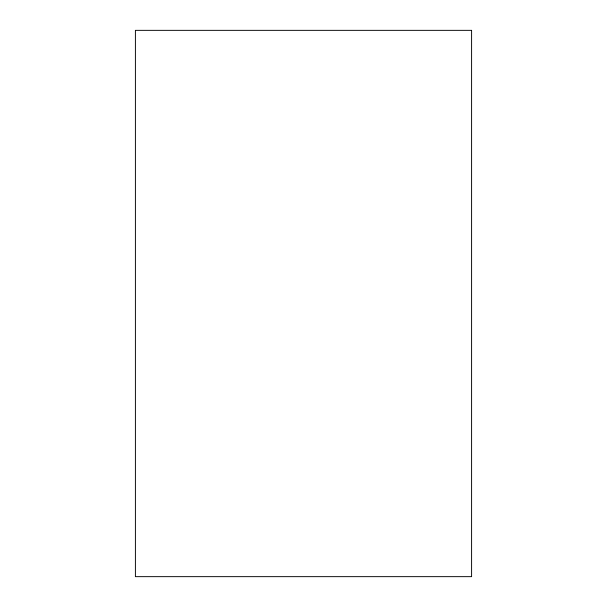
<?xml version="1.0" encoding="UTF-8"?>
<svg xmlns="http://www.w3.org/2000/svg" width="607" height="607" viewBox="0 0 607 607"><rect width="100%" height="100%" fill="white"/><g stroke="black" fill="none" stroke-linecap="round" stroke-linejoin="round"><path stroke-width="0.91" d="M471.593 30.35L135.407 30.35L135.407 576.65L471.593 576.65L471.593 30.35"/></g></svg>
